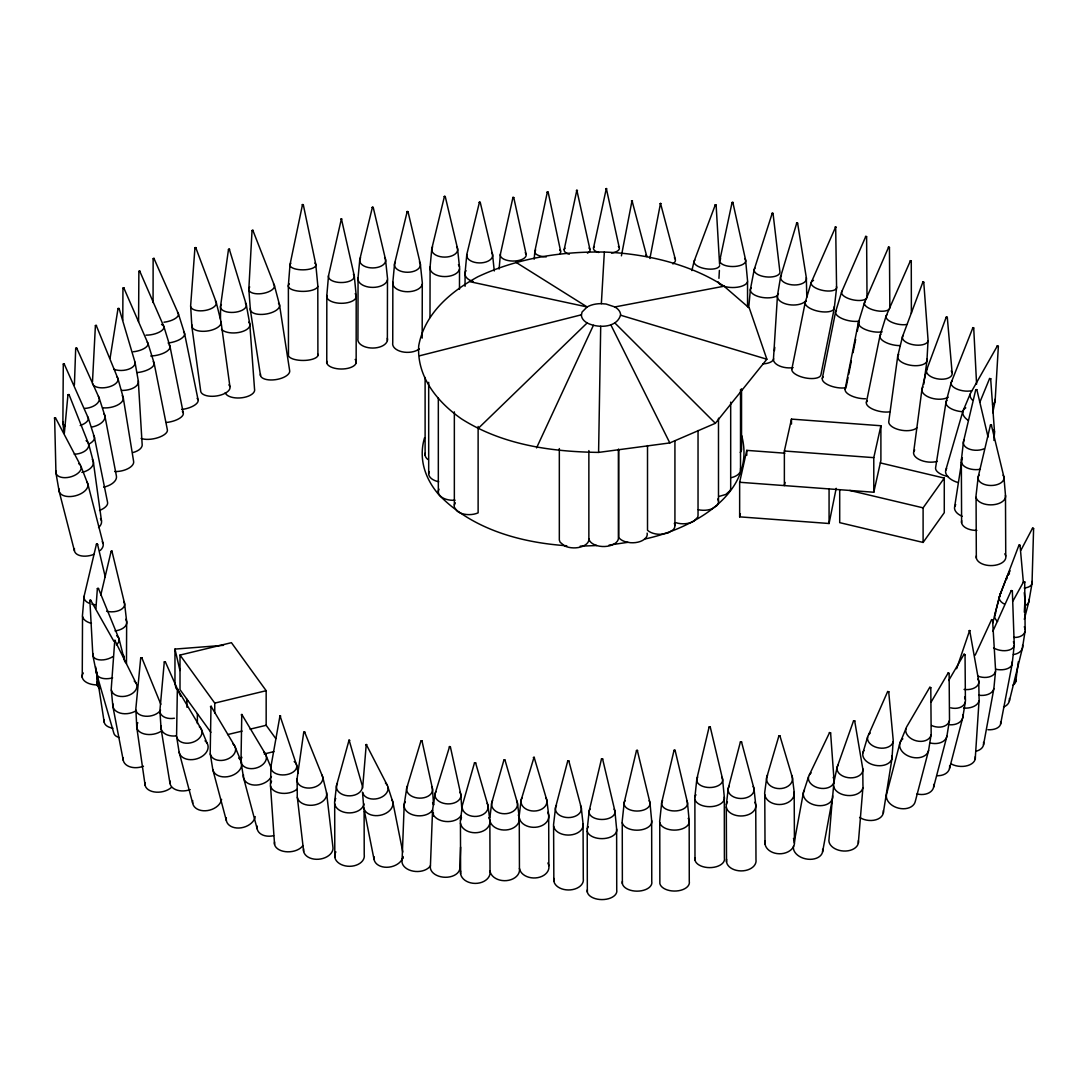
<?xml version="1.0" encoding="UTF-8"?>
<svg xmlns="http://www.w3.org/2000/svg" width="1088" height="1088" viewBox="0 0 1088 1088"><rect width="100%" height="100%" fill="white"/><g stroke="black" fill="none" stroke-linecap="round" stroke-linejoin="round"><path stroke-width="1.5" d="M68.952 394.495L67.959 394.835L69.061 394.645L88.672 444.135L93.296 461.53L101.47 520.703M153.068 302.518L153.136 258.604L153.898 258.291L178.364 313.698L184.511 333.295L198.07 399.758M164.288 661.898L165.362 662.007L164.288 661.898L159.977 709.757A12.974 8.65 -9.4 0 0 174.42 718.23M326.767 363.011L326.822 295.487L328.522 275.699L341.401 218.797L354.253 275.686L356.198 295.46L356.157 362.984M1018.966 545.156L1020.041 545.414L1018.966 545.156L999.328 596.918L994.704 615.114M206.965 742.954L201.008 728.593L177.358 688.949L176.61 734.291A12.974 9.166 -15.1 0 0 192.685 742.302A12.974 9.166 -15.1 0 0 199.322 726.716M240.611 760.213L234.654 745.838L210.99 706.194L210.242 751.536A12.974 9.166 -15.1 0 0 226.318 759.546A12.974 9.166 -15.1 0 0 232.954 743.961M241.033 759.723L241.781 714.381L265.445 754.025L270.749 766.945M358.061 277.834A14.824 8.554 0 0 0 372.939 287.395A14.824 8.554 0 0 0 387.437 277.63L385.506 259.379L373.211 207.373L372.436 207.114L359.774 259.556L358.061 277.834L357.938 338.477A14.824 8.554 0 0 0 372.83 348.051A14.824 8.554 0 0 0 387.328 338.273M387.369 340.503L387.478 279.861M392.85 282.146A14.824 8.554 0 0 0 407.742 291.72A14.824 8.554 0 0 0 422.226 281.955L420.294 263.704L408.014 211.698L407.225 211.439L394.563 263.867L392.85 282.146L392.741 342.802A14.824 8.554 0 0 0 401.934 351.75A14.824 8.554 0 0 0 419.315 348.935M422.171 338.096L422.28 284.186M429.991 317.533L430.086 266.995L431.8 248.717L444.462 196.289L445.25 196.547L457.531 248.554L459.476 266.805M459.476 289.245L459.517 269.035M465.052 286.294L465.079 272.816L466.793 254.538L479.454 202.11L480.243 202.354L492.524 254.361L494.278 270.966M917.007 427.638A14.824 6.977 8 0 1 899.599 429.855A14.824 6.977 8 0 1 888.842 420.974L897.763 355.994L902.482 336.682L922.978 281.86L923.753 282.159L928.023 339.47A12.974 6.106 8 0 1 913.566 344.801A12.974 6.106 8 0 1 903.353 335.226M923.753 282.227L922.638 282.105M82.253 677.389L82.525 616.529M96.982 684.434L97.022 672.602M126.466 663.748L126.657 621.493L124.562 603.432L111.901 551.018L111.126 551.276L100.749 595.177M122.767 320.144L122.958 288.102L123.733 287.735L147.982 343.427L154.102 363.052L167.348 429.706A14.824 6.025 -11.5 0 1 158.086 437.634A14.824 6.025 -11.5 0 1 141.073 438.369M138.584 321.926L138.87 271.334L139.658 270.966L163.907 326.658L169.973 346.324L183.274 412.937M220.497 319.219L220.565 306.136L228.507 249.356L229.282 249.098L246.242 304.531L249.778 323.925L254.524 388.974A14.824 7.113 -4.4 0 1 241.93 397.759A14.824 7.113 -4.4 0 1 225.243 392.673M420.92 741.023L422.035 741.146L420.92 741.023L406.735 788.052L404.219 804.318L402.098 860.01M460.618 847.117L459.789 869.054A14.824 9.874 2.2 0 1 443.115 877.146A14.824 9.874 2.2 0 1 430.426 865.762L432.562 810.07L435.078 793.805L449.602 746.49L450.378 746.803L460.795 794.43L461.938 810.791M450.378 746.803L449.262 746.871M99.525 510.449A14.824 6.664 -11.7 0 0 107.562 502.316L94.384 437.131L88.278 418.023L64.07 363.678L63.294 364.058L62.886 423.463L64.151 433.405M140.719 657.9L141.821 657.805L140.719 657.9L135.905 708.07A12.974 8.119 -8.4 0 0 145.289 716.217A12.974 8.119 -8.4 0 0 160.562 710.138M946.22 317.166L947.281 317.424L946.22 317.166L926.541 370.151L922.012 388.878L913.689 451.819M270.531 783.564L270.994 766.319L279.997 715.741L296.684 765.299L298.139 773.065M280.758 716.081L279.643 716.122M474.518 762.742L475.592 762.96L474.518 762.742L462.291 805.596L460.482 820.352M503.921 760.036L505.009 760.254L503.921 760.036L491.708 802.89L489.886 817.646M519.302 814.939L521.111 800.183L534.072 757.112L546.856 800.306L548.678 815.075L548.842 865.735M534.412 757.547L533.297 757.547M778.858 736.018L779.974 736.127L778.858 736.018L766.686 777.512L764.796 791.846A14.824 11.152 -0.2 0 0 779.362 804.522A14.824 11.152 -0.2 0 0 794.172 791.982L792.418 777.634L779.974 736.018M334.71 801.122L336.532 785.522L349.085 740.003L362.263 785.645A12.974 9.085 -0.1 0 1 347.589 795.763A12.974 9.085 -0.1 0 1 337.443 783.238M349.86 740.411L348.745 740.411M74.433 550.827L59.119 491.232L55.95 472.994L54.618 417.751L55.461 417.751L80.308 465.011M75.698 348.31L76.772 348.255L75.698 348.31L74.406 384.839M119.177 737.514A14.824 8.296 -16.4 0 1 113.75 732.904L96.574 673.608L92.861 655.466L89.855 600.263L90.698 600.236L113.791 641.145M96.438 544.136L97.526 544.313L96.438 544.136L84.102 596.251L82.552 614.298A14.824 8.554 0 0 0 91.446 623.356M111.126 551.358L112.241 551.276M601.514 758.839L602.589 759.002L601.514 758.839L589.179 810.941L587.248 828.893M651.658 820.61A14.824 8.554 0 0 1 636.834 830.198A14.824 8.554 0 0 1 622.282 820.461L624.213 802.509L636.507 750.475L637.282 750.23L649.944 802.631L651.658 820.61L651.766 881.552A14.824 8.554 0 0 1 636.942 891.154A14.824 8.554 0 0 1 622.39 881.416M637.622 750.57L636.507 750.57M674.057 750.298L675.131 750.475L674.057 750.298L661.722 802.414L659.79 820.366A14.824 8.554 0 0 0 676.274 830.049A14.824 8.554 0 0 0 688.201 818.353M709.131 726.961L710.26 727.042L709.131 726.961L696.837 778.981L694.919 796.933M976.766 389.558L975.759 389.803L976.874 389.722L988.04 436.982M1005.475 495.258A14.824 8.554 0 0 1 990.651 504.859A14.824 8.554 0 0 1 976.099 495.122L978.18 476.952L990.474 424.918L991.263 424.674L1003.925 477.074L1005.475 495.258L1005.747 555.995M991.603 425.014L990.474 425.014M998.362 346.324L997.274 346.011L998.362 346.324L995.112 401.146L992.746 412.746M1011.242 590.594L1012.343 590.838L1011.242 590.594L992.868 631.271M1032.512 528.251L1033.6 528.523L1032.539 528.17L1020.938 550.215M956.624 668.726L969.666 630.428L978.738 681.088L979.078 698.428A14.824 9.207 4 0 1 963.601 708.084M970.006 630.727L968.891 630.768M598.59 452.404L669.814 442.925L715.374 423.286L766.863 359.23L749.319 308.081L724.05 286.212A174.461 100.722 0 0 0 604.343 252.049C560.946 251.328 517.371 258.223 477.863 276.76C450.527 291.706 424.483 313.67 418.703 345.875C416.772 376.883 437.403 402.057 461.516 418.894C502.493 444.87 550.977 451.751 598.59 452.404L600.712 326.25M853.563 720.8L854.678 720.95L853.563 720.8L837.107 767.312L833.626 783.55M118.034 308.516L119.109 308.625L118.034 308.516L110.078 358.238M830.606 732.89L829.505 732.659L830.606 732.89L833.993 779.702M887.658 691.546L888.719 691.846L887.658 691.546L868.537 734.862M567.759 760.893L568.834 761.097L567.759 760.893L555.56 807.473L553.683 823.534A14.824 10.05 -0.1 0 0 568.045 835.067A14.824 10.05 -0.1 0 0 583.059 823.888L581.291 807.772L568.834 761.002M740.411 741.907L741.526 742.016L740.411 741.907L728.253 788.392L726.362 804.467M1033.6 528.523L1032.022 583.413L1028.854 601.664L1024.298 619.33M1023.645 581.672L1024.706 582.026L1023.645 581.672L1013.01 600.957M97.376 588.526L98.45 588.513L97.376 588.526L95.921 608.45M989.59 378.529L990.665 378.814L989.59 378.529L979.907 402.111M930.798 687.725L929.737 687.358L906.794 726.607A12.974 9.194 14.9 0 0 916.477 740.874A12.974 9.194 14.9 0 0 931.151 732.537L930.798 687.616L929.737 687.358M949.13 673.377L948.029 673.214L949.13 673.377L949.484 718.284A12.974 9.194 14.9 0 1 931.6 725.519M965.042 654.69L963.954 654.418L965.042 654.69L965.396 699.502M433.255 816.041L433.378 812.668M64.396 363.827L63.294 364.058M92.48 381.847L95.404 325.625L96.166 325.298L117.953 378.651L123.202 397.446L133.566 461.081A14.824 7.385 -9.5 0 1 114.648 471.539M248.866 288.538L252.049 230.52L252.81 230.221L274.353 285.301L279.48 304.708L289.598 370.233A14.824 6.705 -9 0 1 275.128 379.726A14.824 6.705 -9 0 1 260.508 373.932M1024.311 612.204L1024.896 601.229A12.974 7.126 7.8 0 0 1024.896 599.352L1024.298 592.606M718.95 278.324L719.386 270.409M928.023 341.074L926.922 361.012L923.726 384.336M601.351 303.674L604.343 252.049M124.059 287.858L122.985 288.157M139.971 271.157L138.91 271.388M135.918 682.87L114.784 640.274L111.316 687.752A12.974 8.786 -11.1 0 0 127.446 695.749A12.974 8.786 -11.1 0 0 134.218 681.047M893.098 741.812L891.997 758.418L883.266 813.198M975.215 759.125L979.037 700.835M362.63 788.079L366.248 744.437L387.11 784.951M229.908 386.566L221 321.586L216.226 302.314L195.718 247.52L194.942 247.819L190.686 305.143A12.974 6.106 -8 0 0 205.197 310.447A12.974 6.106 -8 0 0 215.342 300.859M993.942 440.422L994.432 433.704A12.974 7.453 9.1 0 0 993.698 429.76M832.089 802.046L829.029 839.038A14.824 9.86 5 0 0 843.499 851.02A14.824 9.86 5 0 0 858.35 840.684M858.31 843.268L862.893 787.766M534.194 259.175L534.861 251.26L547.359 191.937L548.148 192.114L560.592 251.083M499.106 269.049L500.385 254.211L512.978 197.322L513.754 197.526L526.116 254.198M833.938 782.027L832.483 798.306L822.569 851.972M748.734 307.496L750.407 289.326L754.202 269.579L772.262 213.153L773.038 213.411L779.824 271.089A12.974 5.862 5.4 0 1 765.83 276.855A12.974 5.862 5.4 0 1 754.963 268.138M774.452 350.594L774.765 347.303M64.355 433.119L67.959 394.754M983.511 744.886L993.874 688.554L995.52 671.418M1014.166 645.728L1012.139 664.102L1000.606 724.078M961.384 459.911L963.465 441.742L975.759 389.708M1015.716 681.673L1018.368 661.681M326.55 792.676A14.824 10.159 -6.8 0 1 312.161 805.256A14.824 10.159 -6.8 0 1 297.282 794.798L297.065 778.872L303.756 732.156L304.518 731.789L322.714 776.995L326.55 792.676L332.874 846.668A14.824 10.159 -6.8 0 1 318.485 859.248A14.824 10.159 -6.8 0 1 303.606 848.803M954.666 506.682L962.214 458.198M1025.032 631.421L1022.502 647.822L1009.324 701.134M905.855 728.824L899.79 743.485L886.502 794.43A14.824 10.499 14.9 0 0 898.62 808.18A14.824 10.499 14.9 0 0 915.28 801.434L928.581 750.489L931.07 734.971M933.613 787.195L946.9 736.236L949.389 720.718M965.314 701.923L962.785 717.495L949.538 768.4M621.411 255.83L632.019 200.682L646.83 256.578A12.974 6.242 -2.1 0 0 645.905 255.041M649.903 258.482L660.511 203.334L675.322 259.23M794.131 842.846L803.434 792.445L808.493 776.886M822.31 378.379L835.611 311.766L841.609 292.06L865.83 236.314L866.606 236.681L867.014 297.391A12.974 5.277 11.4 0 1 851.374 299.458A12.974 5.277 11.4 0 1 842.384 290.822M845.131 389.123L858.432 322.51L864.443 302.804L888.651 247.058L889.44 247.425L889.834 308.149M846.342 386.05L848.001 377.726M848.667 374.394L851.333 361.08M852.992 352.743L855.658 339.429M857.317 331.092L858.976 322.769M791.874 368.927L805.242 302.342L811.186 282.594L835.679 226.889L836.577 287.939L834.238 308.434L820.869 375.02A14.824 6.025 11.4 0 1 803.012 377.373A14.824 6.025 11.4 0 1 792.744 367.513M289.34 283.9A14.824 5.481 -0.2 0 0 301.335 291.353A14.824 5.481 -0.2 0 0 317.764 285.083L315.765 264.316L303.294 204.68L302.518 204.517L290.034 264.493L288.374 285.287L288.47 354.362A14.824 5.481 -0.2 0 0 303.362 360.454A14.824 5.481 -0.2 0 0 317.859 354.158M564.196 249.533L576.844 190.196L589.927 249.37M593.531 247.819L606.329 188.469L619.262 247.642M866.415 402.206L879.974 335.743L886.067 316.105L910.493 260.644L911.268 261.011L911.377 313.303M719.848 260.154L732.061 202.49L732.822 202.286L745.593 259.978L747.483 280.065A14.824 6.528 -0.1 0 1 734.93 287.463A14.824 6.528 -0.1 0 1 718.148 281.955M836.196 488.308L829.07 523.505L739.65 516.854L739.65 482.27L746.776 450.364L784.856 453.193M739.65 516.854L740.37 513.672M785.074 482.406L784.366 485.602L784.366 451.003L791.479 419.098L880.899 425.748L880.899 460.333L873.786 492.238L739.65 482.27M873.786 492.238L873.786 457.654L880.899 425.748M691.886 270.586L694.076 261.365L715.333 204.762L716.122 205.034L719.576 264.248M992.705 623.166L1000.144 594.279L1006.89 576.939M945.69 470.41L962.853 411.386L970.115 394.155M806.806 297.133L806.317 277.685L797.599 223.094L796.824 222.822L780.626 276.665L777.471 295.528L773.5 358.401A14.824 7.847 3.7 0 0 792.839 367.69M862.893 752.896L867.612 736.984M976.589 384.132L973.706 327.91L972.93 327.61L951.198 382.595L946.043 401.989L935.653 467.378A14.824 6.746 9.2 0 0 948.355 476.598M991.603 619.616L992.555 620.092L991.603 619.616L975.174 655.18M373.211 207.454L372.096 207.468M536.561 447.902L593.422 325.285M809.418 774.724L829.614 732.496M96.506 325.557L95.404 325.625M632.522 200.967L631.407 201.008M196.058 247.765L194.942 247.887M1007.774 575.198L1010.099 570.792M997.383 345.889L970.999 392.442A12.974 7.303 16.5 0 0 972.536 400.194M513.754 197.594L512.638 197.594M154.224 258.482L153.245 258.767M733.176 202.545L732.061 202.545M931.07 702.182L948.07 673.118M948.695 680.49L964.063 654.242M973.706 327.978L972.59 327.842M716.122 205.088L715.006 204.911M836.169 227.229L835.067 226.998M866.606 236.681L865.504 236.518M889.44 247.425L888.325 247.194M548.148 192.168L547.033 192.168M577.483 190.441L576.368 190.454M606.778 188.782L605.73 188.782M911.268 261.011L910.166 260.834M303.294 204.734L302.178 204.734M839.705 489.709L839.705 522.648L923.1 542.436L923.1 507.851L944.275 478.094L880.328 462.917M923.1 542.436L944.275 512.679L944.275 478.094M478.924 427.734L587.139 322.959C597.502 328.29 616.828 328.277 620.595 314.962A19.598 11.315 0 0 0 614.856 306.952L606.07 304.028L600.998 303.647A19.598 11.315 0 0 0 587.139 306.952L582.066 312.025L581.4 314.962A19.598 11.315 0 0 0 587.139 322.959M419.805 355.735L581.427 314.799M210.882 732.346L180.01 689.656L180.01 655.071L231.431 642.682L266.166 690.703L266.166 725.288L275.822 738.643M180.01 655.071L214.744 703.106L266.166 690.703M227.596 734.59L242.066 731.109M250.104 729.164L266.166 725.288M264.248 753.957L273.89 751.631M719.005 496.454L725.832 494.428L729.994 490.715A14.824 8.554 0 0 0 730.687 488.512L730.687 402.138M627.912 542.314L609.09 545.088M644.558 539.05C691.859 529.203 757.18 493.462 741.649 435.458M614.856 306.952L724.05 286.212M176.079 688.514L174.964 683.686L174.964 649.087L223.489 645.32M186.497 698.632L186.973 700.686L187.925 700.604M580.19 546.162L596.836 545.537M784.366 451.003L873.786 457.654M566.766 545.754C520.336 542.626 471.866 529.149 438.777 494.646A161.255 93.092 0 0 1 424.565 437.716M470.247 281.765L587.139 306.952L515.753 262.181M849.796 490.457L923.1 507.851M620.541 315.194L766.863 359.23M659.926 203.728L661.001 203.551M614.856 322.959L715.374 423.286M771.936 213.411L773.038 213.411M252.049 230.588L253.15 230.384M228.507 249.424L229.622 249.288M610.79 324.754L669.814 442.925M90.698 600.236L89.638 600.617M55.461 417.751L54.4 418.091M76.772 348.255L99.239 398.181L104.87 415.806L116.402 475.946A14.824 8.432 -11.1 0 1 103.673 487.125M710.219 726.879L722.582 779.117L724.295 797.082L724.404 858.024A14.824 8.554 0 0 1 709.566 867.626A14.824 8.554 0 0 1 695.028 857.888M675.09 750.312L687.453 802.536L689.166 820.515L689.275 881.457A14.824 8.554 0 0 1 676.382 890.99A14.824 8.554 0 0 1 659.858 883.551L659.763 822.596M165.322 661.817L180.649 696.32M141.78 657.71L160.834 704.317M303.756 732.251L304.871 732.074M115.369 640.451L114.294 640.764M98.45 588.513L119.082 639.064L124.834 661.83M242.23 714.558L241.169 714.911M211.439 706.384L210.378 706.738M177.793 689.126L176.732 689.384M992.555 619.806L995.52 669.229A12.974 8.31 10.7 0 1 977.881 676.151M366.833 744.627L365.772 744.831M81.138 466.752L87.883 484.119L103.197 543.714M741.486 741.826L753.984 788.705L755.738 804.807L755.983 859.724A14.824 10.05 -0.1 0 1 740.969 870.903A14.824 10.05 -0.1 0 1 726.607 859.37M888.692 691.642L893.153 739.541A12.974 8.677 9.3 0 1 876.833 747.483A12.974 8.677 9.3 0 1 870.264 733.067M387.994 787.209L392.836 802.101L402.791 852.067M119.109 308.543L134.98 362.141L138.298 380.895L142.12 443.863A14.824 7.847 -3.7 0 1 132.967 452.526M505.009 760.145L517.439 803.012L519.262 817.782L519.438 868.442A14.824 10.894 -0.1 0 1 506.546 880.614A14.824 10.894 -0.1 0 1 490.022 871.148L489.858 820.488L488.022 805.718L475.592 762.851M257.149 828.784L243.508 777.648L241.074 762.158M210.283 753.97L212.786 769.488L226.358 820.597M176.637 736.726L179.139 752.243L192.712 803.352M602.589 758.921L614.91 811.077L616.624 829.042L616.733 889.984A14.824 8.554 0 0 1 601.909 899.586A14.824 8.554 0 0 1 587.357 889.848M97.526 544.231L105.223 576.817M174.964 649.087L179.955 670.521M422.035 741.05L432.453 788.678L433.595 805.038A14.824 9.874 2.2 0 0 432.602 802.522M385.424 783.02A12.974 9.207 -11.3 0 1 380.215 797.79A12.974 9.207 -11.3 0 1 362.522 792.173L363.746 807.772L374.041 859.411M123.257 760.322L112.866 706.398L111.33 690.064M854.678 720.854L862.784 768.754L862.934 785.196A14.824 9.86 5 0 1 850.014 795.559A14.824 9.86 5 0 1 833.571 786.121M170 783.51L161.065 728.62L159.977 712.028M95.622 666.835L104.203 722.242M260.522 375.7L250.403 310.162L248.88 290.074M145.126 785.264L136.802 727.614L135.891 710.206M297.337 797.463L303.661 851.469M1020.041 545.333L1023.386 582.474M947.294 317.342L952.109 372.722M990.665 378.733L994.5 431.746M270.504 785.958L274.557 844.383M190.699 306.748L191.869 326.645L200.763 391.639A14.824 6.977 -8 0 0 219.205 395.461A14.824 6.977 -8 0 0 228.902 384.907M1012.343 590.743L1014.193 643.77M797.599 223.094L796.484 223.054M480.243 202.354L479.114 202.368M445.25 196.547L444.135 196.547M408.014 211.698L406.885 211.698M1024.706 581.93L1025.114 629.095M976.072 497.352L976.33 558.09M961.343 462.142L961.615 522.879M794.172 791.982L794.43 841.228M764.769 794.757L765.014 844.002M726.294 807.078L726.526 861.995M583.059 823.888L583.29 878.791A14.824 10.05 -0.1 0 1 568.276 889.97A14.824 10.05 -0.1 0 1 553.914 878.451M553.602 826.159L553.846 881.062M460.442 823.194L460.605 873.854M364.113 811.267L364.222 854.665A14.824 10.363 -0.1 0 1 347.466 866.211A14.824 10.363 -0.1 0 1 335.879 851.904M334.682 803.828L334.805 857.222M747.538 281.765L747.565 306.789M694.878 799.177L694.987 860.118M622.254 822.691L622.363 883.646M587.221 831.137L587.33 892.078M341.89 219.028L340.775 219.028M317.805 286.511L317.9 355.586M829.07 488.92L829.07 523.505M791.479 419.098L791.479 424.048M746.776 450.364L746.776 455.301M741.54 388.824L741.54 448.106A14.824 8.554 0 0 1 740.275 452.472M740.52 389.518L740.52 470.818M718.488 418.2L718.488 501.187M698.034 430.549L698.034 515.236A14.824 8.554 0 0 1 697.517 517.453L693.695 521.288L690.622 522.648A14.824 8.554 0 0 1 675.798 522.648M674.927 440.844L674.927 525.531M647.51 445.577L647.51 530.264A14.824 8.554 0 0 0 660.538 534.317L667.896 533.052L673.159 529.829A14.824 8.554 0 0 0 674.315 523.328M618.718 449.412L618.718 537.486A14.824 8.554 0 0 0 626.729 542.123L630.455 542.708A14.824 8.554 0 0 0 644.164 539.444L646.109 537.513A14.824 8.554 0 0 0 647.115 533.12M618.406 449.222L618.406 537.295A14.824 8.554 0 0 1 614.91 543.524L612.041 545.02A14.824 8.554 0 0 1 597.271 545.714L594.021 544.49A14.824 8.554 0 0 1 588.866 538.669L588.866 450.595M559.327 448.569L559.327 540.029L560.13 542.218L564.482 545.863A14.824 8.554 0 0 0 582.502 546.394L585.371 544.898A14.824 8.554 0 0 0 588.866 538.669M478.122 426.469L478.122 512.842A14.824 8.554 0 0 1 460.088 512.897L457.341 511.333L454.362 507.253A14.824 8.554 0 0 1 455.328 502.86M454.349 411.862L454.349 505.009M438.328 398.208L438.328 491.368M428.686 382.337L428.686 473.797M425.109 377.441L425.109 455.355M214.744 703.106L214.744 712.98M197.377 713.674L197.377 723.561M186.973 700.686L186.973 707.268M455.056 500.222A14.824 8.554 0 0 1 438.994 489.165M740.52 468.588A14.824 8.554 0 0 1 731.503 477.605M892.065 755.82A14.824 9.901 9.3 0 1 875.296 765.34A14.824 9.901 9.3 0 1 863.954 750.489M883.334 810.601A14.824 9.901 9.3 0 1 875.867 819.808A14.824 9.901 9.3 0 1 859.588 817.442M721.725 777.213A12.974 7.494 0 0 1 709.594 787.522A12.974 7.494 0 0 1 697.748 777.104M724.295 797.082A14.824 8.554 0 0 1 707.526 806.602A14.824 8.554 0 0 1 695.953 794.784M430.426 865.762A14.824 9.874 2.2 0 1 411.046 870.631A14.824 9.874 2.2 0 1 403.104 857.548M405.239 801.856A14.824 9.874 2.2 0 0 413.182 814.953A14.824 9.874 2.2 0 0 432.562 810.07A14.824 9.874 2.2 0 0 443.36 821.154A14.824 9.874 2.2 0 0 460.904 815.823M431.596 786.474A12.974 8.65 2.2 0 1 419.546 798.143A12.974 8.65 2.2 0 1 407.619 785.89M459.938 792.227A12.974 8.65 2.2 0 1 447.875 803.896A12.974 8.65 2.2 0 1 435.962 791.642M516.582 800.605A12.974 9.547 -0.1 0 1 504.451 813.742A12.974 9.547 -0.1 0 1 492.606 800.482M518.296 815.034A14.824 10.894 -0.1 0 1 508.286 829.682A14.824 10.894 -0.1 0 1 489.858 820.488M547.876 862.988A14.824 10.894 -0.1 0 1 537.853 877.635A14.824 10.894 -0.1 0 1 519.438 868.442M547.713 812.328A14.824 10.894 -0.1 0 1 537.69 826.975A14.824 10.894 -0.1 0 1 519.262 817.782M488.879 817.741A14.824 10.894 -0.1 0 1 475.034 832.742A14.824 10.894 -0.1 0 1 461.502 817.605M490.022 871.148A14.824 10.894 -0.1 0 1 475.198 883.402A14.824 10.894 -0.1 0 1 460.646 871.012M255.231 816.639A14.824 10.458 -15.1 0 1 239.006 828.022A14.824 10.458 -15.1 0 1 226.318 817.822M241.658 765.53A14.824 10.458 -15.1 0 1 227.338 776.737A14.824 10.458 -15.1 0 1 212.786 769.488M238.68 758.064A14.824 10.458 -15.1 0 1 241.618 762.756M580.475 805.555A12.974 8.799 -0.1 0 1 568.14 817.578A12.974 8.799 -0.1 0 1 556.498 805.27M616.624 829.042A14.824 8.554 0 0 1 599.869 838.562A14.824 8.554 0 0 1 588.282 826.744M614.067 809.173A12.974 7.494 0 0 1 601.922 819.482A12.974 7.494 0 0 1 590.077 809.064M753.168 786.474A12.974 8.799 -0.1 0 1 740.833 798.497A12.974 8.799 -0.1 0 1 729.191 786.189M754.814 802.264A14.824 10.05 -0.1 0 1 740.724 815.986A14.824 10.05 -0.1 0 1 727.437 801.938M686.596 800.646A12.974 7.494 0 0 1 674.465 810.954A12.974 7.494 0 0 1 662.619 800.537M928.581 750.489A14.824 10.499 14.9 0 1 908.262 755.983A14.824 10.499 14.9 0 1 902.85 738.82M545.999 797.898A12.974 9.547 -0.1 0 1 533.868 811.036A12.974 9.547 -0.1 0 1 522.022 797.79M649.101 800.741A12.974 7.494 0 0 1 636.956 811.05A12.974 7.494 0 0 1 625.11 800.632M833.177 777.349A12.974 8.854 10.7 0 1 819.346 788.106A12.974 8.854 10.7 0 1 811.145 772.902M832.538 795.654A14.824 10.105 10.7 0 1 815.81 805.256A14.824 10.105 10.7 0 1 804.481 789.983M822.623 849.306A14.824 10.105 10.7 0 1 807.826 859.207A14.824 10.105 10.7 0 1 793.519 846.097M834.129 306.816A14.824 6.025 11.4 0 1 818.258 311.222A14.824 6.025 11.4 0 1 806.113 300.927M836.482 286.525A12.974 5.277 11.4 0 1 820.937 289.993A12.974 5.277 11.4 0 1 813.525 280.391M744.668 258.55A12.974 5.712 -0.1 0 1 732.89 266.533A12.974 5.712 -0.1 0 1 720.691 258.713M882.137 331.854A14.824 6.025 11.4 0 1 864.402 329.093A14.824 6.025 11.4 0 1 859.316 321.11A14.824 6.025 11.4 0 1 841.582 318.349A14.824 6.025 11.4 0 1 836.482 310.352M865.599 398.766A14.824 6.025 11.4 0 1 849.633 394.958A14.824 6.025 11.4 0 1 846.015 387.722A14.824 6.025 11.4 0 1 828.281 384.962A14.824 6.025 11.4 0 1 823.181 376.978M889.073 309.373A12.974 5.277 11.4 0 1 872.603 309.726A12.974 5.277 11.4 0 1 865.205 301.566M525.232 252.661A12.974 6.066 -0.1 0 1 514.95 260.998A12.974 6.066 -0.1 0 1 500.385 254.211M419.383 261.814A12.974 7.494 0 0 1 407.606 272.258A12.974 7.494 0 0 1 395.406 261.977M197.118 398.371A14.824 6.079 -11.7 0 1 181.655 409.469M183.546 331.894A14.824 6.079 -11.7 0 1 168.082 343.006M177.521 312.474A12.974 5.318 -11.7 0 1 163.975 322.211M559.681 249.805A12.974 5.114 -0.2 0 1 559.79 253.708M546.203 256.918A12.974 5.114 -0.2 0 1 535.704 249.968M589.016 248.078A12.974 5.114 -0.2 0 1 587.466 253.15M569.296 254.225A12.974 5.114 -0.2 0 1 565.039 248.241M717.726 498.998A14.824 8.554 0 0 1 716.978 505.539L711.919 508.858A14.824 8.554 0 0 1 698.306 509.714M473.103 281.466A14.824 8.554 0 0 1 466.031 270.654M491.613 252.484A12.974 7.494 0 0 1 481.522 262.847A12.974 7.494 0 0 1 466.793 254.538M355.15 359.434A14.824 6.922 -0.1 0 1 343.4 368.954A14.824 6.922 -0.1 0 1 326.767 361.202M355.191 293.719A14.824 6.922 -0.1 0 1 343.454 303.239A14.824 6.922 -0.1 0 1 326.822 295.487M353.369 274.149A12.974 6.066 -0.1 0 1 343.087 282.486A12.974 6.066 -0.1 0 1 328.522 275.699M278.474 303.117A14.824 6.705 -9 0 1 266.927 313.888A14.824 6.705 -9 0 1 250.39 308.394M273.469 283.914A12.974 5.875 -9 0 1 261.678 293.61A12.974 5.875 -9 0 1 249.723 286.933M314.854 263.119A12.974 4.801 -0.2 0 1 303.062 269.838A12.974 4.801 -0.2 0 1 290.863 263.282M456.62 246.663A12.974 7.494 0 0 1 444.842 257.108A12.974 7.494 0 0 1 432.643 246.826M458.429 264.656A14.824 8.554 0 0 1 446.91 276.488A14.824 8.554 0 0 1 430.086 266.995M719.658 265.662A12.974 5.358 8.5 0 1 703.827 268.396A12.974 5.358 8.5 0 1 694.865 260.1M773.69 358.85A14.824 6.691 5.4 0 1 762.688 363.882M777.118 295.868A14.824 6.691 5.4 0 1 758.173 296.48A14.824 6.691 5.4 0 1 751.278 287.694M248.744 322.184A14.824 7.113 -4.4 0 1 240.897 332.003A14.824 7.113 -4.4 0 1 221.517 329.351M245.33 303.008A12.974 6.229 -4.4 0 1 233.512 312.392A12.974 6.229 -4.4 0 1 221.408 304.518M618.351 246.364A12.974 5.114 -0.2 0 1 611.524 253.082M598.631 252.498A12.974 5.114 -0.2 0 1 594.374 246.527M221 321.586A14.824 6.977 -8 0 1 206.502 331.133A14.824 6.977 -8 0 1 191.842 324.809M806.317 277.685A12.974 6.882 3.7 0 1 791.969 284.838A12.974 6.882 3.7 0 1 781.456 274.965M805.909 300.682A14.824 7.847 3.7 0 1 786.678 304.178A14.824 7.847 3.7 0 1 778.423 293.583M674.383 257.693A12.974 6.242 -2.1 0 1 672.901 263.935M384.594 257.489A12.974 7.494 0 0 1 372.803 267.934A12.974 7.494 0 0 1 360.604 257.652M294.168 761.546A12.974 8.051 -4.1 0 1 287.096 774.52A12.974 8.051 -4.1 0 1 270.994 766.319M302.858 845.58A14.824 9.194 -4.1 0 1 285.314 851.646A14.824 9.194 -4.1 0 1 274.584 841.976M296.861 789.317A14.824 9.194 -4.1 0 1 277.712 792.445A14.824 9.194 -4.1 0 1 271.565 781.198M791.561 775.173A12.974 9.765 -0.2 0 1 779.43 788.61A12.974 9.765 -0.2 0 1 767.584 775.05M793.451 838.413A14.824 11.152 -0.2 0 1 781.538 853.686A14.824 11.152 -0.2 0 1 765.041 841.092M487.179 803.311A12.974 9.547 -0.1 0 1 476.734 816.381A12.974 9.547 -0.1 0 1 462.291 805.596M364.058 803.964A14.824 10.363 -0.1 0 1 345.426 812.532A14.824 10.363 -0.1 0 1 335.743 798.51M263.745 752.148A12.974 9.166 -15.1 0 1 255.476 768.196A12.974 9.166 -15.1 0 1 241.876 757.262M271.429 776.506A14.824 10.458 -15.1 0 1 254.293 785.06A14.824 10.458 -15.1 0 1 243.481 774.887M273.591 835.679A14.824 10.458 -15.1 0 1 257.108 826.01M862.784 768.754A12.974 8.636 5 0 1 848.082 777.648A12.974 8.636 5 0 1 838.018 765.177M321.79 774.819A12.974 8.894 -6.8 0 1 311.78 787.821A12.974 8.894 -6.8 0 1 297.065 778.872M403.131 856.514A14.824 10.513 -11.3 0 1 386.716 867.286A14.824 10.513 -11.3 0 1 374.027 856.637M391.83 799.53A14.824 10.513 -11.3 0 1 382.146 814.817A14.824 10.513 -11.3 0 1 363.746 807.772M438.722 481.726A14.824 8.554 0 0 1 429.107 471.58M427.829 459.49A14.824 8.554 0 0 1 425.218 453.125M176.283 735.882A14.824 9.887 -9.4 0 1 161.078 726.022M190.196 789.589A14.824 9.887 -9.4 0 1 170 780.912M123.719 601.542A12.974 7.494 0 0 1 120.782 609.688A12.974 7.494 0 0 1 106.61 611.238M125.678 619.33A14.824 8.554 0 0 1 115.029 630.904M99.851 688.541A14.824 8.554 0 0 1 97.009 682.203M221.585 799.381A14.824 10.458 -15.1 0 1 205.36 810.778A14.824 10.458 -15.1 0 1 192.685 800.578M205.034 740.819A14.824 10.458 -15.1 0 1 199.254 757.928A14.824 10.458 -15.1 0 1 179.139 752.243M116.661 635.718A12.974 7.412 -9.1 0 1 116.348 644.844M123.134 654.718A14.824 8.459 -9.1 0 1 123.978 659.029M112.921 728.185A14.824 8.459 -9.1 0 1 104.285 720.011M160.317 731.762A14.824 9.262 -8.4 0 1 142.392 733.312A14.824 9.262 -8.4 0 1 137.822 722.745M171.36 787.467A14.824 9.262 -8.4 0 1 154.034 791.901A14.824 9.262 -8.4 0 1 145.139 782.83M182.39 411.536A14.824 6.025 -11.5 0 1 166.518 422.457M169.089 344.91A14.824 6.025 -11.5 0 1 165.974 351.9A14.824 6.025 -11.5 0 1 150.756 355.994M161.541 324.455A12.974 5.277 -11.5 0 1 161.133 331.065A12.974 5.277 -11.5 0 1 146.023 335.131M136.381 710.586A14.824 10.037 -11.1 0 1 120.129 713.062A14.824 10.037 -11.1 0 1 112.853 703.746M143.466 766.197A14.824 10.037 -11.1 0 1 123.243 757.683M95.159 604.71A12.974 7.494 0 0 1 91.895 604.194M88.971 603.201A12.974 7.494 0 0 1 84.102 596.251M97.485 684.896A14.824 8.554 0 0 1 83.314 672.996M112.989 656.554A12.974 7.262 -16.4 0 1 98.981 659.79A12.974 7.262 -16.4 0 1 92.888 653.507M112.635 677.865A14.824 8.296 -16.4 0 1 96.614 671.364M1032.05 581.454A12.974 7.344 14.7 0 1 1024.216 587.969M1006.862 578.884A12.974 7.344 14.7 0 1 1009.46 573.798M1028.881 599.434A14.824 8.391 14.7 0 1 1025.916 605.241M1000.117 596.51A14.824 8.391 14.7 0 1 1001.164 592.294M926.935 359.176A14.824 6.977 8 0 1 910.411 365.255A14.824 6.977 8 0 1 898.77 354.334M1022.584 645.184A14.824 9.996 14.2 0 1 1013.377 654.541M1024.311 626.742A12.974 8.758 14.2 0 1 1013.812 637.405M1009.406 698.496A14.824 9.996 14.2 0 1 1003.53 707.01M984.137 448.773A12.974 7.494 0 0 1 968.334 448.691A12.974 7.494 0 0 1 964.362 439.865M980.397 469.282A14.824 8.554 0 0 1 965.042 466.834A14.824 8.554 0 0 1 962.404 457.762M976.847 530.386A14.824 8.554 0 0 1 961.642 520.649M937.19 461.339A14.824 7.698 7.7 0 1 919.265 459.544A14.824 7.698 7.7 0 1 914.695 449.97M948.233 397.229A14.824 7.698 7.7 0 1 929.179 397.324A14.824 7.698 7.7 0 1 923.018 387.029M951.252 370.926A12.974 6.746 7.7 0 1 939.27 379.1A12.974 6.746 7.7 0 1 927.438 368.533M975.256 756.718A14.824 9.207 4 0 1 967.83 765.544A14.824 9.207 4 0 1 951.442 764.062M977.894 679.021A12.974 8.065 4 0 1 964.063 689.438M964.621 697.027A12.974 9.194 14.9 0 1 950.722 707.839M962.88 714.721A14.824 10.499 14.9 0 1 949.933 724.798M949.634 765.626A14.824 10.499 14.9 0 1 936.673 775.703M1013.363 641.757A12.974 7.412 11.1 0 1 1009.202 650.026A12.974 7.412 11.1 0 1 993.589 647.904M1012.166 661.871A14.824 8.459 11.1 0 1 995.615 669.229M1000.634 721.847A14.824 8.459 11.1 0 1 987.904 729.735M993.874 688.554A14.824 9.479 10.7 0 1 978.71 695.218M983.511 742.383A14.824 9.479 10.7 0 1 975.773 751.291M1004.265 604.017A12.974 7.126 7.8 0 1 1000.198 595.19M997.614 621.452A14.824 8.146 7.8 0 1 995.697 613.142M1015.716 679.524A14.824 8.146 7.8 0 1 1012.806 685.318M971.802 390.687A12.974 5.902 9.2 0 1 956.162 388.729A12.974 5.902 9.2 0 1 952.041 381.194M962.567 411.713A14.824 6.746 9.2 0 1 947.022 400.398M962.159 516.283A14.824 8.5 9.1 0 1 955.726 504.642M1003.068 475.184A12.974 7.494 0 0 1 990.937 485.493A12.974 7.494 0 0 1 979.091 475.075M1004.782 553.833A14.824 8.554 0 0 1 992.854 565.529A14.824 8.554 0 0 1 976.371 555.859M995.139 399.187A12.974 7.303 16.5 0 1 992.555 404.233M957.957 482.501A14.824 8.337 16.5 0 1 946.696 468.438M968.266 420.403A14.824 8.337 16.5 0 1 965.763 407.878M933.708 784.421A14.824 10.499 14.9 0 1 916.953 793.941M946.9 736.236A14.824 10.499 14.9 0 1 930.24 742.982M900.13 345.617A14.824 6.066 11.7 0 1 884.231 341.618A14.824 6.066 11.7 0 1 880.926 334.342M906.59 324.523A12.974 5.318 11.7 0 1 891.058 321.926A12.974 5.318 11.7 0 1 886.897 314.881M889.834 411.808A14.824 6.066 11.7 0 1 872.1 408.857A14.824 6.066 11.7 0 1 867.354 400.806M86.115 440.626A12.974 7.752 -8.1 0 1 87.054 449.194A12.974 7.752 -8.1 0 1 74.202 454.199M92.303 459.367A14.824 8.854 -8.1 0 1 81.886 472.423M100.477 518.541A14.824 8.854 -8.1 0 1 98.546 527.544M138.298 380.895A14.824 7.847 -3.7 0 1 121.543 390.415M134.98 362.141A12.974 6.882 -3.7 0 1 128.493 369.267A12.974 6.882 -3.7 0 1 114.131 369.362M147.206 342.19A12.974 5.277 -11.5 0 1 133.307 351.764M153.204 361.651A14.824 6.025 -11.5 0 1 137.333 372.572M117.082 377.114A12.974 6.474 -9.5 0 1 108.569 387.002A12.974 6.474 -9.5 0 1 92.48 383.561M122.21 395.692A14.824 7.385 -9.5 0 1 119.054 404.219A14.824 7.385 -9.5 0 1 103.088 407.837M78.676 463.597A12.974 7.303 -14.7 0 1 71.726 476.558A12.974 7.303 -14.7 0 1 55.978 471.036M86.931 482.12A14.824 8.35 -14.7 0 1 75.276 495.829A14.824 8.35 -14.7 0 1 59.146 489.002M102.245 541.715A14.824 8.35 -14.7 0 1 100.232 550.514M94.248 554.227A14.824 8.35 -14.7 0 1 74.46 548.597M103.904 413.766A14.824 8.432 -11.1 0 1 92.14 426.986M98.396 396.413A12.974 7.385 -11.1 0 1 84.742 408.408M87.475 416.65A12.974 5.834 -11.7 0 1 80.213 425.517M65.294 425.938A12.974 5.834 -11.7 0 1 62.968 421.899M93.486 435.567A14.824 6.664 -11.7 0 1 88.522 444.298"/></g></svg>
